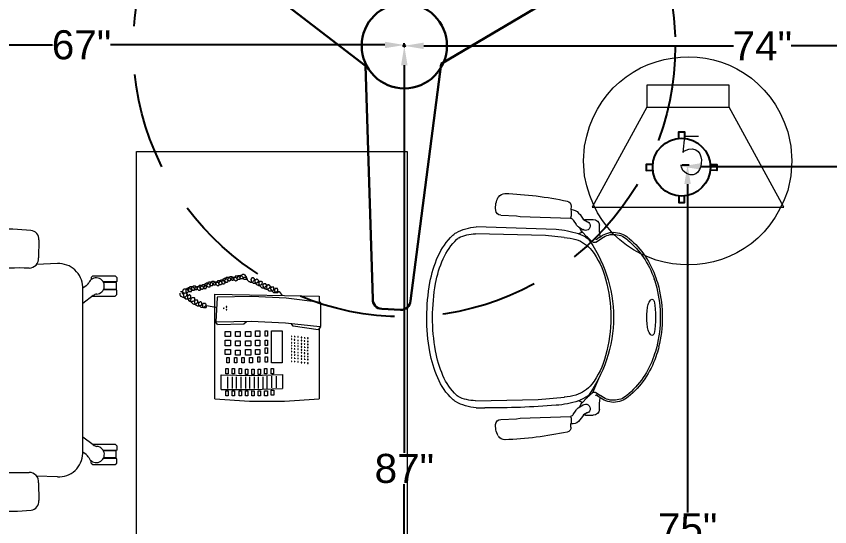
# Model space of a CAD drawing. Header units: inches. Extents: x 112 to 4169, y -2569 to 841.
# Drawn here: x 1704.9 to 1789, y -2398.6 to -2345.9 of the extents above; entities that cross this region are included whole.
import ezdxf

# ---------------------------------------------------------------- set-up
doc = ezdxf.new("R2010")
doc.units = ezdxf.units.IN
doc.header["$MEASUREMENT"] = 0
doc.linetypes.add('DASHED', pattern=[0.75, 0.5, -0.25])
doc.layers.get('Defpoints').update_dxf_attribs({"lineweight": 0})
doc.layers.add('E-CF-Ceiling-Fan', color=42, linetype='Continuous', lineweight=30)
doc.layers.add('ID-FURN', color=7, linetype='Continuous', lineweight=15)
doc.layers.add('Layer 1', color=7, linetype='Continuous')
doc.styles.get("Standard").update_dxf_attribs({"font": 'arial.ttf'})
doc.dimstyles.get("Standard").update_dxf_attribs({"dimtxt": 3, "dimasz": 2, "dimexe": 0.18, "dimexo": 0.0625, "dimgap": 0.09, "dimtad": 0, "dimtih": 1, "dimtoh": 1, "dimdec": 0, "dimzin": 0, "dimdsep": 46, "dimtxsty": 'Standard', "dimcen": 0.09, "dimclrd": 5, "dimadec": 0, "dimazin": 0, "dimtfac": 1, "dimtdec": 0, "dimtofl": 0, "dimtmove": 0, "dimatfit": 3, "dimfxl": 1, "dimtolj": 1, "dimtzin": 0, "dimarcsym": 0})

# ---------------------------------------------------------------- blocks, each defined once
blk = doc.blocks.new('ch-1')
at = {"layer": 'ID-FURN', "color": 252, "lineweight": 13}
for p, q in [((300.3, 344.5), (296.8, 340.7)), ((353.2, 344.5), (300.3, 344.5)), ((356.8, 340.7), (353.2, 344.5)), ((296.8, 340.7), (296.8, 331)), ((296.8, 331), (297.8, 330)), ((297.8, 330), (328.3, 330)), ((297.8, 329), (297.8, 324.4)), ((297.8, 329), (327.8, 329)), ((356.8, 340.7), (356.8, 336.1)), ((308.6, 312.4), (326.6, 312.4)), ((308.9, 311.3), (326.5, 311.3)), ((325.7, 307.1), (321.2, 293.8)), ((322.2, 296.8), (316, 296.8)), ((352.6, 298.3), (338.8, 254.6)), ((353.2, 296.8), (352.1, 296.8)), ((356.8, 300.6), (353.2, 296.8)), ((356.8, 300.6), (356.8, 305.2)), ((-76.1, 221.9), (-79.7, 218.1)), ((-79.7, 218.1), (-79.7, 208.4)), ((-23.3, 221.9), (-76.1, 221.9)), ((-19.7, 218.1), (-23.3, 221.9)), ((-19.7, 218.1), (-19.7, 213)), ((-79.7, 208.4), (-78.7, 207.4)), ((-78.7, 207.4), (-48.2, 207.4)), ((-78.7, 206.3), (-78.7, 189.7)), ((-78.7, 206.3), (-48.7, 206.3)), ((-79.7, 187.7), (-78.7, 188.7)), ((-79.7, 178), (-79.7, 187.7)), ((-76.1, 174.2), (-79.7, 178)), ((-78.7, 189.7), (-48.7, 189.7)), ((-78.7, 188.7), (-48.2, 188.7)), ((-22.8, 174.2), (-76.1, 174.2)), ((-24.5, 175.5), (0, 157.3)), ((533.3, 24.3), (529.8, 20.5)), ((529.8, 20.5), (529.8, 14.9)), ((586.2, 24.3), (533.3, 24.3)), ((589.8, 20.5), (586.2, 24.3)), ((589.8, 20.5), (589.8, 16)), ((559, 14.7), (520.5, 15)), ((559, -13.7), (520.5, -14)), ((529.8, -19.6), (529.8, -13.9)), ((589.8, -19.6), (589.8, -15)), ((533.3, -23.4), (529.8, -19.6)), ((586.2, -23.4), (533.3, -23.4)), ((589.8, -19.6), (586.2, -23.4)), ((-24.5, -175), (0, -156.8)), ((-76.1, -173.7), (-79.7, -177.5)), ((-79.7, -177.5), (-79.7, -187.2)), ((-79.7, -187.2), (-78.7, -188.2)), ((-78.7, -188.2), (-48.2, -188.2)), ((-78.7, -189.2), (-48.7, -189.2)), ((-78.7, -205.8), (-78.7, -189.2)), ((-22.8, -173.7), (-76.1, -173.7)), ((-79.7, -207.9), (-78.7, -206.9)), ((-79.7, -217.6), (-79.7, -207.9)), ((-78.7, -205.8), (-48.7, -205.8)), ((-78.7, -206.9), (-48.2, -206.9)), ((-7.9, -197.9), (0, -192.2)), ((-76.1, -221.4), (-79.7, -217.6)), ((-23.3, -221.4), (-76.1, -221.4)), ((-19.7, -217.6), (-23.3, -221.4)), ((-19.7, -217.6), (-19.7, -212.6)), ((352.6, -297.8), (338.8, -254.1)), ((322.2, -296.3), (316, -296.3)), ((325.7, -306.6), (321.2, -293.4)), ((353.2, -296.3), (352.1, -296.3)), ((356.8, -300.1), (353.2, -296.3)), ((356.8, -300.1), (356.8, -304.7)), ((297.8, -328.5), (297.8, -323.9)), ((308.6, -311.9), (326.6, -311.9)), ((308.9, -310.8), (326.5, -310.8)), ((296.8, -330.5), (297.8, -329.5)), ((296.8, -340.2), (296.8, -330.5)), ((300.3, -344), (296.8, -340.2)), ((297.8, -328.5), (327.8, -328.5)), ((297.8, -329.5), (328.3, -329.5)), ((356.8, -340.2), (353.2, -344)), ((356.8, -340.2), (356.8, -335.7)), ((353.2, -344), (300.3, -344))]:
    blk.add_line(p, q, dxfattribs=at)
at = {"layer": 'ID-FURN', "color": 252}
for p, q in [((103.8, 264.3), (103.4, 306.4)), ((334.1, 275.2), (336.4, 265.8)), ((59.4, 250.7), (108.5, 248.6)), ((315.6, 239.8), (344.3, 238.6)), ((-7.9, 198.4), (0, 192.7)), ((0, 195.9), (0, -195.9)), ((59.4, -250.2), (108.5, -248.1)), ((315.6, -239.4), (344.3, -238.1)), ((103.4, -305.9), (103.8, -263.8)), ((334.1, -274.7), (336.4, -265.3))]:
    blk.add_line(p, q, dxfattribs=at)
for points in [[(320.9, 252), (309.1, 310.4)], [(320.9, -251.5), (309.1, -309.9)]]:
    blk.add_lwpolyline(points, dxfattribs=at)
at = {"layer": 'ID-FURN', "color": 252, "lineweight": 13}
blk.add_lwpolyline([(494.6, -25.6), (520.5, -21.8), (520.5, 22.3), (494.6, 26.1)], dxfattribs=at)
at = {"layer": 'ID-FURN', "color": 252}
for centre, radius, start, end in [((123.4, 308.5), 20.1, 95.0446, 186.0128), ((193.8, -510.8), 842.5, 83.3556, 94.9128), ((290, 306.5), 19.6, 11.3923, 86.0755), ((303.1, 267.6), 31.9, 13.7582, 74.5871), ((57, 193.7), 57, 87.5809, 177.8265), ((125.9, 262.4), 22.2, 175.0498, 270.9397), ((309, 250), 12.1, 267.6468, 9.6188), ((109.5, 210.3), 233.5, 7.127, 13.7582), ((596.7, 1.2), 296.9, 122.0525, 136.7624), ((445.4, 243.8), 11.1, 21.1039, 124.6268), ((439.4, 241.8), 11.1, 21.1039, 91.3806), ((147, -5274.9), 5515.2, 88.3219, 90.2152), ((341.6, 178.9), 59.8, 36.272, 87.3972), ((-305.9, 0.2), 794.5, 341.9963, 18.0037), ((-305.9, 0.2), 800.8, 341.9963, 18.0037), ((391.5, 194.2), 15.3, 136.9683, 155.6038), ((-286, 0.2), 693.1, 343.2048, 16.7952), ((57, -193.2), 57, 182.1735, 272.4191), ((391.5, -193.7), 15.3, 204.3962, 223.0317), ((596.7, -0.8), 296.9, 223.2376, 237.9475), ((341.6, -178.9), 59.8, 272.6028, 324.0692), ((125.9, -261.9), 22.2, 89.0603, 184.9502), ((147, 5275.4), 5515.2, 269.7848, 271.6781), ((309, -249.5), 12.1, 350.3812, 92.3532), ((109.5, -209.8), 233.5, 346.2418, 352.873), ((439.4, -241.3), 11.1, 268.6194, 338.8961), ((445.4, -243.3), 11.1, 235.3732, 338.8961), ((303.1, -267.1), 31.9, 285.413, 346.2418), ((123.4, -308), 20.1, 173.9872, 264.9554), ((290, -306), 19.6, 273.9245, 348.6077), ((193.8, 511.3), 842.5, 265.0872, 276.6444)]:
    blk.add_arc(centre, radius, start, end, dxfattribs=at)
at = {"layer": 'ID-FURN', "color": 252, "lineweight": 13}
for centre, radius, start, end in [((345, 320.7), 19.1, 310.5325, 193.4675), ((306.6, 313.2), 20, 342.2096, 8.7154), ((371.6, 292), 20, 135.2846, 161.7905), ((-31.5, 198), 19.1, 22.5325, 265.4675), ((3.9, 214.5), 20, 207.2846, 233.7904), ((-36.3, 159.2), 20, 54.2096, 80.7154), ((577.9, 0.5), 19.1, 238.5325, 121.4675), ((559, 34.7), 20, 270.2096, 296.7154), ((559, -33.7), 20, 63.2846, 89.7905), ((-31.5, -197.5), 19.1, 94.5325, 337.4675), ((-36.3, -158.7), 20, 279.2846, 305.7904), ((3.9, -214), 20, 126.2096, 152.7154), ((345, -320.2), 19.1, 166.5325, 49.4675), ((371.6, -291.5), 20, 198.2096, 224.7154), ((306.6, -312.7), 20, 351.2846, 17.7904)]:
    blk.add_arc(centre, radius, start, end, dxfattribs=at)
blk = doc.blocks.new("VISITOR'S CHAIR")
at = {"layer": 'ID-FURN'}
for p, q in [((-238.2, 446.3), (-237.2, 446.4)), ((-206.3, 445.5), (-200.5, 437.8)), ((-194.5, 436.8), (-202.2, 448.9)), ((-159.3, 443.5), (-195.6, 428)), ((194, 436.8), (201.7, 448.9)), ((205.7, 445.5), (199.9, 437.8)), ((-252.9, 410.4), (-252.9, 430.1)), ((-194.5, 429.2), (-209.3, 412.3)), ((-200.5, 437.8), (-204.1, 436)), ((194, 429.2), (208.8, 412.3)), ((199.9, 437.8), (203.6, 436)), ((252.4, 410.4), (252.4, 430.1)), ((-246, 415.4), (-252.2, 404.9)), ((-233.9, 391.5), (-226.3, 404.1)), ((-209.3, 412.3), (-220.1, 402)), ((-220.1, 402), (-216.3, 391.6)), ((208.8, 412.3), (219.5, 402)), ((219.5, 402), (215.7, 391.6)), ((233.4, 391.5), (225.8, 404.1)), ((245.5, 415.4), (251.7, 404.9)), ((-251, 378.4), (-240.1, 385.8)), ((250.5, 378.4), (239.5, 385.8)), ((-283.6, 372.6), (-275.2, 372.4)), ((-260.9, 241.4), (-256.5, 371.2)), ((260.4, 241.4), (255.9, 371.2)), ((286.6, 372.6), (278.2, 372.4)), ((-212.8, 288.2), (-206.4, 356.1)), ((206, 355.1), (211.1, 306.6)), ((226.9, 334), (233.3, 127.6)), ((211.1, 306.6), (215.2, 125.7)), ((-215.8, 125.5), (-212.8, 288.2)), ((-264.1, 191.1), (-262.6, 231.9)), ((-262.6, 231.9), (-260.9, 241.4)), ((262, 231.9), (260.4, 241.4)), ((263.5, 191.1), (262, 231.9)), ((-233.8, 127.6), (-234.4, 150.3))]:
    blk.add_line(p, q, dxfattribs=at)
for centre, major_axis, ratio, start_param, end_param in [((-30.7, 376.8), (160.1, 160.1), 1, 1.106098, 1.669765), ((-25.5, 384.4), (156.3, 156.3), 1, 1.024131, 1.139863), ((-25.5, 384.4), (-152.5, 152.5), 1, -0.546665, -0.430933), ((0, 279.6), (232.5, 232.5), 1, 0.786111, 1.024131), ((0, 279.6), (-228.8, 228.8), 1, -0.784686, -0.546665), ((-0.3, 358.6), (-164.3, 164.3), 1, -0.967168, -0.603629), ((-0.5, 279.6), (232.5, 232.5), 1, 0.546665, 0.784686), ((-0.5, 279.6), (-228.8, 228.8), 1, -1.024131, -0.786111), ((25, 384.4), (-152.5, 152.5), 1, -1.139863, -1.024131), ((25, 384.4), (-156.3, 156.3), 1, -1.139863, -1.024131), ((27.8, 374.8), (-162.3, 162.3), 1, 4.626582, 5.170366), ((-30.7, 376.8), (156.4, 156.4), 1, 1.106098, 1.669765), ((-42.1, 581.5), (-3.34, 3.34), 1, -0.185935, 0.785398), ((-42.1, 581.5), (3.34, 3.34), 1, 2.356194, 3.327527), ((-22.4, 552.7), (28, 28), 1, 1.306571, 1.384862), ((-22.4, 610.3), (-28, 28), 1, 1.756731, 2.080357), ((-9.1, 657.2), (-62.5, 62.5), 1, 2.080357, 2.239483), ((-0.3, 732.5), (-116.1, 116.1), 1, 2.239483, 2.356194), ((-0.3, 732.5), (-116.1, 116.1), 1, 2.356194, 2.472906), ((8.6, 657.2), (62.5, 62.5), 1, 4.043702, 4.202828), ((21.8, 610.3), (28, 28), 1, 4.202828, 4.526454), ((21.8, 552.7), (-28, 28), 1, -1.384862, -1.299686), ((41.5, 581.5), (3.34, 3.34), 1, 5.497787, 6.46912), ((41.5, 581.5), (-3.34, 3.34), 1, 2.955658, 3.926991), ((27.8, 374.8), (158.5, 158.5), 1, 6.197379, 6.741162), ((-162.3, 482.7), (40.7, 40.7), 1, 1.641382, 2.3562), ((-162.3, 482.7), (-37, 37), 1, 0.070585, 0.785404), ((85, 416), (108.9, 108.9), 1, 6.212612, 6.231759), ((161.7, 482.7), (37, 37), 1, 5.497793, 6.212612), ((85, 416), (112.6, 112.6), 1, 6.212612, 6.231759), ((161.7, 482.7), (-40.7, 40.7), 1, 3.926985, 4.641803), ((-162.3, 482.7), (40.7, 40.7), 1, 2.3562, 3.058022), ((-162.3, 482.7), (37, 37), 1, 2.3562, 3.058022), ((3.5, 124), (253.6, 253.6), 1, 0.795932, 1.416989), ((-0.3, 117.9), (253.1, 253.1), 1, 0.505105, 1.065692), ((-2.1, 130.4), (-249.1, 249.1), 1, -1.424708, -0.790588), ((161.7, 482.7), (-37, 37), 1, 3.225371, 3.926997), ((161.7, 482.7), (40.7, 40.7), 1, 4.795959, 5.497781), ((-236.4, 429.9), (11.7, 11.7), 1, 0.895345, 2.346242), ((-232, 599.7), (-108.4, 108.4), 1, 2.322741, 2.51101), ((-51.2, 268.5), (140.9, 140.9), 1, 1.029343, 1.444292), ((50.6, 268.5), (140.9, 140.9), 1, 0.126504, 0.541453), ((232.9, 610.8), (116.4, 116.4), 1, 3.774404, 3.956147), ((235.9, 429.9), (-11.7, 11.7), 1, 3.936943, 5.38784), ((-236.3, 410.5), (-8.33, 8.33), 1, 3.308932, 6.927895), ((-122.3, 361.1), (-58.3, 58.3), 1, -0.121154, 0.49051), ((-199.3, 433), (4.34, 4.34), 1, 4.766338, 6.168083), ((121.8, 361.1), (-58.3, 58.3), 1, 4.221879, 4.833543), ((198.8, 433), (4.34, 4.34), 1, 1.685898, 3.087644), ((235.8, 410.5), (8.33, 8.33), 1, 5.638476, 9.257439), ((-207.6, 326.1), (-64, 64), 1, -0.27183, -0.033972), ((-236.6, 411), (11.5, 11.5), 1, 2.359032, 2.700427), ((-237.4, 417.6), (-16.4, 16.4), 1, 2.597956, 3.176359), ((-117.7, 355.6), (-74.2, 74.2), 1, 0.158797, 0.434217), ((117.2, 355.6), (74.2, 74.2), 1, 5.848968, 6.124388), ((236.9, 417.6), (-16.4, 16.4), 1, 1.53603, 2.114433), ((236.1, 411), (-11.5, 11.5), 1, 3.582758, 3.924153), ((207.1, 326.1), (64, 64), 1, 0.033972, 0.27183), ((-245.5, 374), (-29, 9), 0.940619, -0.371164, 0.371164), ((-243.2, 366.7), (9.99, 9.99), 1, 1.377732, 2.024937), ((-248.6, 401.1), (12.4, 12.4), 1, 4.437336, 4.934607), ((17, 316.6), (173.3, 173.3), 1, 2.044581, 2.285039), ((45.2, 326.1), (-179.2, 179.2), 1, 0.550308, 0.670712), ((-45.7, 326.1), (-179.2, 179.2), 1, 4.041677, 4.162081), ((-17.5, 316.6), (173.3, 173.3), 1, 5.568943, 5.8094), ((248.1, 401.1), (-12.4, 12.4), 1, 1.348578, 1.845849), ((242.6, 366.7), (9.99, 9.99), 1, 5.829045, 6.47625), ((248.3, 369.9), (21.5, 21.5), 1, 5.582202, 6.32453), ((602.9, 170), (-650.5, 650.5), 1, 0.573881, 0.750879), ((-284.6, 360.2), (-8.76, 8.76), 1, -0.863376, 0.564498), ((-268.2, 332.2), (2.3, 41.2), 0.843481, -0.27588, 0.27588), ((269.1, 332.1), (-29.2, 29.2), 1, -1.014167, -0.462408), ((287.6, 360.2), (8.76, 8.76), 1, 5.718688, 7.146561), ((-599.9, 170), (-650.5, 650.5), 1, 3.96151, 4.138508), ((1965.9, 158.7), (1555.9, 1555.9), 1, 2.276461, 2.36002), ((-297.3, 201.7), (13.6, 13.6), 1, 2.322194, 3.388756), ((-276.9, 191.2), (-9.06, 9.06), 1, 2.406079, 3.903189), ((276.4, 191.2), (-9.06, 9.06), 1, 0.8092, 2.30631), ((300.2, 201.7), (-13.6, 13.6), 1, 2.89443, 3.960991), ((-280.7, 229.2), (36.4, 36.4), 1, 3.399296, 4.068112), ((283.7, 229.2), (-36.4, 36.4), 1, 2.215073, 2.88389), ((-110, 135.1), (87.7, 87.7), 1, 2.416541, 2.868914), ((110.4, 135), (-87, 87), 1, 3.422629, 3.866448), ((-119, 125.5), (68.4, 68.4), 1, 2.356783, 2.833835), ((118.4, 125.7), (68.4, 68.4), 1, 5.032166, 5.498375), ((-133.1, 134.8), (-73.8, 73.8), 1, 1.404983, 1.497112), ((-89.5, 183.7), (-119.9, 119.9), 1, 1.547695, 1.947381), ((-169.4, 107.4), (-31.3, 31.3), 1, 1.42524, 1.547695), ((-89.5, 183.7), (109.4, 109.4), 1, 3.118491, 3.518177), ((88.8, 184.1), (109.4, 109.4), 1, 4.339484, 4.739169), ((88.8, 184.1), (119.9, 119.9), 1, 4.339484, 4.739169), ((169, 108.1), (31.3, 31.3), 1, 4.739169, 4.873442), ((136.9, 131.9), (-69.9, 69.9), 1, 3.217039, 3.320838), ((34.9, 307.3), (-204.6, 204.6), 1, 2.536468, 2.768687), ((-36, 307.2), (-215, 215), 1, 1.947381, 2.1796), ((-36, 307.2), (204.6, 204.6), 1, 3.518177, 3.750397), ((-0.9, 503.9), (-345.8, 345.8), 1, 2.1796, 2.358034), ((-0.9, 503.9), (345.8, 345.8), 1, 3.92883, 4.107264), ((34.9, 307.3), (-215, 215), 1, 2.536468, 2.768687), ((-0.9, 503.9), (-356.3, 356.3), 1, 2.1796, 2.358034), ((-0.9, 503.9), (-356.3, 356.3), 1, 2.358034, 2.536468)]:
    blk.add_ellipse(centre, major_axis=major_axis, ratio=ratio, start_param=start_param, end_param=end_param, dxfattribs=at)
blk = doc.blocks.new('TELEPHONE')
at = {"layer": 'Layer 1', "lineweight": 9}
for points in [[(10.92, 14.4), (10.74, 14.4), (10.62, 14.34), (10.62, 14.28), (10.56, 14.22), (10.5, 14.1), (10.5, 13.86), (10.56, 13.8), (10.62, 13.74), (10.68, 13.68)], [(10.8, 14.1), (10.8, 14.04), (10.98, 14.04), (10.98, 14.1), (11.04, 14.1), (11.04, 14.34)], [(10.5, 13.62), (10.32, 13.62), (10.26, 13.56), (10.2, 13.5), (10.08, 13.38), (10.08, 13.02), (10.14, 12.9), (10.2, 12.84)], [(10.74, 14.04), (10.68, 14.04), (10.56, 13.98), (10.5, 13.98), (10.32, 13.8), (10.32, 13.5), (10.38, 13.38), (10.38, 13.32), (10.44, 13.26)], [(10.68, 13.5), (10.68, 13.56), (10.62, 13.62), (10.5, 13.62)], [(10.92, 13.92), (10.86, 13.98), (10.8, 14.04), (10.68, 14.04)], [(10.68, 13.68), (10.74, 13.68), (10.74, 13.62), (10.8, 13.62), (10.8, 13.68), (10.86, 13.68), (10.92, 13.74), (10.92, 13.8)], [(10.74, 13.38), (10.74, 13.44), (10.68, 13.5)], [(11.1, 13.5), (11.16, 13.5), (11.28, 13.62), (11.28, 13.68), (11.34, 13.68), (11.34, 13.98), (11.28, 13.98), (11.28, 14.04), (11.22, 14.1), (11.16, 14.1), (11.1, 14.16), (10.92, 14.16), (10.86, 14.1), (10.8, 14.1)], [(10.92, 13.8), (10.92, 13.92)], [(11.1, 13.8), (11.04, 13.8), (11.04, 13.74), (10.98, 13.68), (10.98, 13.62), (11.04, 13.56)], [(11.04, 13.561), (11.04, 13.5), (11.1, 13.5)], [(11.16, 13.2), (11.28, 13.2), (11.34, 13.26), (11.46, 13.38), (11.46, 13.56), (11.4, 13.62), (11.4, 13.68), (11.34, 13.74), (11.28, 13.74), (11.28, 13.8), (11.1, 13.8)], [(11.22, 13.5), (11.16, 13.5), (11.1, 13.44)], [(11.22, 12.96), (11.22, 12.9), (11.4, 12.9), (11.46, 12.96), (11.52, 13.021), (11.52, 13.08), (11.58, 13.14), (11.58, 13.32), (11.52, 13.38), (11.52, 13.44), (11.46, 13.44), (11.4, 13.5), (11.16, 13.5)], [(10.02, 12.9), (9.9, 12.9), (9.78, 12.84), (9.72, 12.78), (9.66, 12.72), (9.66, 12.66), (9.6, 12.6), (9.6, 12.36), (9.66, 12.24), (9.66, 12.18), (9.72, 12.12)], [(10.26, 13.32), (10.14, 13.32), (10.08, 13.26), (10.02, 13.26), (9.96, 13.2), (9.9, 13.14), (9.84, 13.08), (9.78, 12.96), (9.78, 12.84), (9.84, 12.72), (9.84, 12.66), (9.9, 12.6), (9.96, 12.54)], [(10.2, 12.78), (10.14, 12.84), (10.14, 12.9), (10.02, 12.9)], [(10.44, 13.08), (10.44, 13.14), (10.38, 13.2), (10.32, 13.26), (10.26, 13.26), (10.2, 13.32), (10.14, 13.32)], [(10.2, 12.84), (10.38, 12.84), (10.44, 12.9), (10.44, 12.96)], [(10.44, 13.26), (10.68, 13.26), (10.68, 13.38), (10.74, 13.38)], [(10.44, 12.96), (10.44, 13.08)], [(11.1, 13.44), (11.1, 13.26)], [(11.1, 13.26), (11.1, 13.2), (11.16, 13.2)], [(11.34, 13.2), (11.28, 13.2), (11.28, 13.14), (11.22, 13.14), (11.22, 12.96)], [(11.4, 12.84), (11.28, 12.84), (11.28, 12.78)], [(11.28, 12.24), (11.34, 12.24), (11.4, 12.3), (11.46, 12.3), (11.52, 12.36), (11.52, 12.42), (11.58, 12.48), (11.58, 12.66), (11.52, 12.72), (11.52, 12.78), (11.46, 12.84), (11.4, 12.84)], [(11.28, 12.78), (11.28, 12.66), (11.34, 12.6)], [(11.34, 12.6), (11.46, 12.6), (11.52, 12.66), (11.58, 12.72), (11.64, 12.78), (11.64, 13.021), (11.58, 13.08), (11.52, 13.14), (11.46, 13.2), (11.34, 13.2)], [(9.66, 12.06), (9.54, 12.06), (9.42, 11.94), (9.42, 11.7), (9.48, 11.7), (9.48, 11.64), (9.6, 11.64)], [(9.9, 12.48), (9.72, 12.48), (9.48, 12.24), (9.48, 11.88), (9.6, 11.76)], [(9.6, 11.76), (9.66, 11.7), (9.78, 11.7), (9.78, 11.76), (9.84, 11.76), (9.84, 11.82)], [(9.84, 12), (9.78, 12.06), (9.66, 12.06)], [(9.72, 12.12), (9.96, 12.12), (9.96, 12.18), (10.02, 12.24)], [(9.96, 12.36), (9.96, 12.48), (9.78, 12.48)], [(9.84, 11.82), (9.84, 12)], [(10.02, 12.24), (10.02, 12.3), (9.96, 12.36)], [(11.34, 12.6), (11.28, 12.54), (11.22, 12.48), (11.22, 12.3)], [(11.22, 12.3), (11.28, 12.3), (11.28, 12.24)], [(11.4, 11.94), (11.46, 11.94), (11.52, 12), (11.58, 12), (11.64, 12.061), (11.64, 12.12), (11.7, 12.18), (11.7, 12.42), (11.64, 12.42), (11.64, 12.48), (11.58, 12.54), (11.52, 12.54), (11.46, 12.6), (11.34, 12.6)], [(11.4, 12.24), (11.34, 12.18), (11.34, 12.06), (11.4, 12)], [(11.46, 11.64), (11.52, 11.64), (11.58, 11.7), (11.64, 11.7), (11.7, 11.76), (11.7, 11.82), (11.76, 11.88), (11.76, 12.061), (11.7, 12.12), (11.7, 12.18), (11.64, 12.24), (11.58, 12.24), (11.52, 12.3), (11.46, 12.3), (11.4, 12.24)], [(11.4, 12), (11.4, 11.94)], [(11.46, 11.94), (11.4, 11.88), (11.4, 11.7)], [(11.52, 12), (11.46, 11.94)], [(11.64, 11.28), (11.76, 11.28), (11.82, 11.34), (11.88, 11.4), (11.88, 11.46), (11.94, 11.52), (11.94, 11.7), (11.88, 11.76), (11.88, 11.82), (11.82, 11.82), (11.76, 11.88), (11.52, 11.88)], [(9.42, 10.68), (9.6, 11.64)], [(11.4, 11.7), (11.46, 11.7), (11.46, 11.64)], [(11.64, 11.58), (11.58, 11.52)], [(11.58, 11.52), (11.58, 11.34)], [(11.58, 11.34), (11.58, 11.28), (11.64, 11.28)], [(11.7, 11.7), (11.7, 11.64), (11.64, 11.64)], [(11.76, 10.98), (11.82, 10.98), (11.88, 11.04), (11.94, 11.04), (12, 11.1), (12, 11.16), (12.06, 11.22), (12.06, 11.4), (12, 11.46), (12, 11.52), (11.94, 11.52), (11.88, 11.58), (11.82, 11.58), (11.76, 11.64), (11.7, 11.64), (11.64, 11.58), (11.7, 11.58)], [(11.76, 11.28), (11.7, 11.22), (11.7, 11.04)], [(11.7, 11.04), (11.76, 10.98)], [(11.82, 11.34), (11.82, 11.28), (11.76, 11.28)], [(11.82, 10.68), (11.94, 10.68), (12.06, 10.8), (12.12, 10.86), (12.12, 11.1), (12.06, 11.16), (12, 11.22), (12, 11.28), (11.88, 11.28), (11.82, 11.34)], [(0, 10.8), (-0.24, 7.2), (-0.24, 3.6), (0, 0)], [(0, 10.8), (10.8, 10.8)], [(0.96, 10.14), (2.46, 10.14)], [(0.96, 10.14), (0.96, 6.96), (1.08, 3.78)], [(2.46, 10.14), (2.4, 6.96), (2.52, 3.78)], [(7.44, -0.06), (7.8, 3.48), (7.98, 7.02), (7.92, 10.62)], [(7.68, 10.5), (7.92, 10.68)], [(7.68, 10.5), (7.74, 7.8), (7.98, 7.5)], [(7.98, 10.68), (7.92, 10.68), (7.92, 10.62)], [(10.44, 10.56), (7.98, 10.68)], [(9.96, -0.12), (10.38, 3.42), (10.56, 6.96), (10.5, 10.5)], [(10.5, 10.5), (10.5, 10.56), (10.44, 10.56)], [(10.8, 10.8), (10.62, 0)], [(11.76, 10.62), (11.7, 10.56), (11.7, 10.38)], [(11.7, 10.38), (11.76, 10.38), (11.76, 10.32)], [(11.88, 10.92), (11.76, 10.92), (11.76, 10.86)], [(11.76, 10.32), (11.82, 10.32), (11.88, 10.38), (11.94, 10.38), (12, 10.44), (12, 10.5), (12.06, 10.56), (12.06, 10.74), (12, 10.8), (12, 10.86), (11.94, 10.92), (11.88, 10.92)], [(11.76, 10.86), (11.76, 10.74)], [(11.76, 10.74), (11.82, 10.68)], [(11.82, 10.68), (11.76, 10.62)], [(11.88, 10.08), (11.88, 10.02), (11.94, 10.02), (12, 10.08), (12.06, 10.08), (12.12, 10.14), (12.12, 10.2), (12.18, 10.26), (12.18, 10.5), (12.12, 10.5), (12.12, 10.56), (12.06, 10.62), (12, 10.62), (11.94, 10.68), (11.82, 10.68)], [(11.94, 10.38), (11.88, 10.38), (11.88, 10.32), (11.82, 10.26), (11.82, 10.14), (11.88, 10.08)], [(11.94, 9.72), (12, 9.72), (12.06, 9.78), (12.12, 9.78), (12.18, 9.84), (12.18, 9.9), (12.24, 9.96), (12.24, 10.2), (12.18, 10.2), (12.18, 10.26), (12.12, 10.32), (12.06, 10.32), (12, 10.38), (11.94, 10.38)], [(0.84, 9.42), (0.3, 9.42), (0.3, 9.66), (0.84, 9.66)], [(0.84, 9.66), (0.84, 9.42)], [(2.28, 9.48), (1.08, 9.48)], [(3.12, 9.42), (2.58, 9.42), (2.58, 9.66), (3.12, 9.66)], [(3.12, 9.66), (3.12, 9.42)], [(4.26, 9.3), (3.72, 9.3), (3.72, 9.54), (4.26, 9.54)], [(4.26, 9.54), (4.26, 9.3)], [(4.56, 9.72), (5.1, 9.72)], [(4.56, 9.18), (4.56, 9.72)], [(5.1, 9.72), (5.1, 9.18)], [(6.06, 9.18), (5.46, 9.18), (5.46, 9.72), (6.06, 9.72)], [(6.06, 9.72), (6.06, 9.18)], [(6.96, 9.18), (6.42, 9.18), (6.42, 9.72), (6.96, 9.72)], [(6.96, 9.72), (6.96, 9.18)], [(9.24, 9.6), (9.18, 9.6), (9.18, 9.54), (9.24, 9.54), (9.24, 9.6)], [(9.18, 9.6), (9.18, 9.6)], [(9.3, 9.9), (9.36, 9.84), (9.36, 9.9), (9.3, 9.9)], [(9.54, 9.6), (9.48, 9.6), (9.48, 9.54), (9.54, 9.54), (9.54, 9.6)], [(9.48, 9.6), (9.48, 9.6)], [(11.94, 10.02), (11.88, 9.96), (11.88, 9.84), (11.94, 9.78), (11.94, 9.72)], [(12, 10.08), (11.94, 10.02)], [(12.12, 9.42), (12.18, 9.42), (12.24, 9.48), (12.3, 9.48), (12.36, 9.54), (12.42, 9.6), (12.42, 9.84), (12.36, 9.9), (12.36, 9.96), (12.3, 9.96), (12.24, 10.02), (12.18, 10.02), (12.12, 10.08), (12.06, 10.08), (12, 10.02)], [(12.12, 9.72), (12.06, 9.66), (12.06, 9.48)], [(12.06, 9.48), (12.12, 9.48), (12.12, 9.42)], [(12.18, 9.78), (12.12, 9.72)], [(12.3, 9.48), (12.3, 9.42), (12.24, 9.42), (12.24, 9.36), (12.18, 9.3), (12.18, 9.24), (12.24, 9.18)], [(12.36, 8.82), (12.42, 8.82), (12.42, 8.88), (12.48, 8.88), (12.6, 9), (12.6, 9.24), (12.54, 9.3), (12.54, 9.36), (12.48, 9.42), (12.42, 9.42), (12.36, 9.48), (12.3, 9.48)], [(0.84, 8.76), (0.3, 8.76), (0.3, 9), (0.84, 9)], [(0.84, 9), (0.84, 8.76)], [(2.28, 9), (1.08, 9)], [(2.28, 8.58), (1.08, 8.58)], [(3.12, 8.76), (2.58, 8.76), (2.58, 9), (3.12, 9)], [(3.12, 9), (3.12, 8.76)], [(4.26, 8.52), (3.72, 8.52), (3.72, 8.76), (4.26, 8.76)], [(4.26, 8.76), (4.26, 8.52)], [(4.5, 8.64), (5.04, 8.64)], [(4.5, 8.16), (4.5, 8.64)], [(5.1, 9.18), (4.56, 9.18)], [(5.04, 8.64), (5.04, 8.16)], [(6, 8.16), (5.46, 8.16), (5.46, 8.64), (6, 8.64)], [(6, 8.64), (6, 8.16)], [(6.96, 8.16), (6.42, 8.16), (6.42, 8.64), (6.96, 8.64)], [(6.96, 8.64), (6.96, 8.16)], [(12.3, 8.82), (12.24, 8.76), (12.24, 8.7), (12.18, 8.64), (12.18, 8.58), (12.24, 8.52)], [(12.36, 9.06), (12.3, 9.06), (12.24, 9)], [(12.24, 9), (12.24, 8.94), (12.3, 8.88), (12.3, 8.82), (12.36, 8.82)], [(12.24, 8.52), (12.24, 8.46), (12.3, 8.46)], [(12.3, 8.46), (12.36, 8.46), (12.42, 8.52), (12.48, 8.58), (12.54, 8.64), (12.54, 8.94), (12.42, 9.06), (12.36, 9.06)], [(12.42, 8.52), (12.36, 8.46)], [(12.36, 8.46), (12.36, 8.22)], [(0.84, 8.04), (0.3, 8.04), (0.3, 8.28), (0.84, 8.28)], [(0.84, 7.38), (0.3, 7.38), (0.3, 7.62), (0.84, 7.62)], [(0.84, 8.28), (0.84, 8.04)], [(0.84, 7.62), (0.84, 7.38)], [(2.28, 8.1), (1.08, 8.1)], [(2.28, 7.62), (1.08, 7.62)], [(3.06, 7.38), (2.52, 7.38), (2.52, 7.62), (3.06, 7.62)], [(3.12, 8.04), (2.58, 8.04), (2.58, 8.28), (3.12, 8.28)], [(3.06, 7.62), (3.06, 7.38)], [(3.12, 8.28), (3.12, 8.04)], [(4.26, 7.74), (3.72, 7.74), (3.72, 7.98), (4.26, 7.98)], [(4.26, 7.98), (4.26, 7.74)], [(5.04, 8.16), (4.5, 8.16)], [(4.5, 7.62), (5.1, 7.62)], [(4.5, 7.08), (4.5, 7.62)], [(5.1, 7.62), (5.1, 7.08)], [(6, 7.08), (5.46, 7.08), (5.46, 7.62), (6, 7.62)], [(6, 7.62), (6, 7.08)], [(6.96, 7.08), (6.42, 7.08), (6.42, 7.62), (6.96, 7.62)], [(6.96, 7.62), (6.96, 7.08)], [(12.36, 8.22), (12.36, 8.16), (12.42, 8.16)], [(12.48, 7.86), (12.42, 7.86), (12.36, 7.8)], [(12.36, 7.8), (12.36, 7.5), (12.42, 7.5)], [(12.42, 7.5), (12.6, 7.5), (12.72, 7.62), (12.78, 7.62), (12.78, 7.68), (12.84, 7.74), (12.84, 7.92), (12.78, 7.98), (12.78, 8.04), (12.72, 8.1), (12.66, 8.16), (12.6, 8.16), (12.48, 8.22)], [(12.48, 8.22), (12.42, 8.22), (12.42, 8.16)], [(12.42, 8.16), (12.42, 7.92)], [(12.42, 7.92), (12.42, 7.86), (12.48, 7.86)], [(0.84, 6.72), (0.3, 6.72), (0.3, 6.96), (0.84, 6.96)], [(0.84, 6.96), (0.84, 6.72)], [(2.28, 7.2), (1.08, 7.2)], [(3.06, 6.72), (2.52, 6.72), (2.52, 6.96), (3.06, 6.96)], [(3.06, 6.96), (3.06, 6.72)], [(4.26, 6.9), (3.72, 6.9), (3.72, 7.2), (4.26, 7.2)], [(4.26, 7.2), (4.26, 6.9)], [(5.1, 7.08), (4.5, 7.08)], [(12.36, 7.08), (12.3, 7.02), (12.12, 7.02), (12.06, 6.96), (12, 6.9), (11.94, 6.84), (11.94, 6.48), (12, 6.42), (12, 6.36), (12.06, 6.3)], [(12.36, 7.44), (12.3, 7.44), (12.12, 7.26), (12.12, 7.2), (12.06, 7.14), (12.06, 6.9), (12.12, 6.84), (12.18, 6.78), (12.24, 6.72)], [(12.48, 6.96), (12.42, 6.96), (12.42, 7.02), (12.36, 7.02), (12.36, 7.08), (12.3, 7.08), (12.24, 7.02)], [(12.24, 6.72), (12.24, 6.66), (12.36, 6.66), (12.36, 6.72), (12.42, 6.72), (12.48, 6.78), (12.48, 6.84)], [(12.48, 6.84), (12.48, 6.96)], [(0.84, 6.06), (0.3, 6.06), (0.3, 6.3), (0.84, 6.3)], [(0.84, 6.3), (0.84, 6.06)], [(2.28, 6.72), (1.08, 6.72)], [(2.28, 6.3), (1.08, 6.3)], [(3.06, 6.06), (2.52, 6.06), (2.52, 6.3), (3.06, 6.3)], [(3.06, 6.3), (3.06, 6.06)], [(4.32, 6.12), (3.78, 6.12), (3.78, 6.36), (4.32, 6.36)], [(4.32, 6.36), (4.32, 6.12)], [(4.56, 6.6), (5.1, 6.6)], [(4.56, 6.12), (4.56, 6.6)], [(5.1, 6.12), (4.56, 6.12)], [(5.1, 6.6), (5.1, 6.12)], [(6.06, 6.12), (5.46, 6.12), (5.46, 6.6), (6.06, 6.6)], [(6.06, 6.6), (6.06, 6.12)], [(7.02, 6.12), (6.42, 6.12), (6.42, 6.6), (7.02, 6.6)], [(7.02, 6.6), (7.02, 6.12)], [(11.94, 6.24), (11.76, 6.24), (11.7, 6.18), (11.46, 5.94), (11.46, 5.76), (11.52, 5.7), (11.52, 5.64), (11.58, 5.52), (11.64, 5.52)], [(12.18, 6.66), (12.06, 6.66), (12, 6.6), (11.94, 6.6), (11.88, 6.54), (11.82, 6.48), (11.76, 6.42), (11.76, 6.36), (11.7, 6.24), (11.7, 6.18), (11.76, 6.12), (11.76, 6), (11.88, 5.88)], [(12.12, 6.12), (12.12, 6.18), (12.06, 6.18), (12.06, 6.24), (11.94, 6.24)], [(12.06, 6.3), (12.12, 6.3), (12.18, 6.24), (12.24, 6.3), (12.3, 6.3), (12.3, 6.36), (12.36, 6.42), (12.36, 6.48), (12.3, 6.54)], [(12.3, 6.54), (12.3, 6.6), (12.24, 6.6), (12.24, 6.66), (12.12, 6.66)], [(0.84, 5.34), (0.3, 5.34), (0.3, 5.64), (0.84, 5.64)], [(0.84, 5.64), (0.84, 5.34)], [(2.28, 5.82), (1.08, 5.82)], [(2.34, 5.4), (1.08, 5.4)], [(3.12, 5.4), (2.58, 5.4), (2.58, 5.64), (3.12, 5.64)], [(3.12, 5.64), (3.12, 5.4)], [(4.32, 5.34), (3.78, 5.34), (3.78, 5.58), (4.32, 5.58)], [(4.32, 5.58), (4.32, 5.34)], [(4.68, 5.58), (5.28, 5.58)], [(4.68, 5.34), (4.68, 5.58)], [(5.28, 5.34), (4.68, 5.34)], [(5.28, 5.58), (5.28, 5.34)], [(6.06, 5.34), (5.52, 5.34), (5.52, 5.58), (6.06, 5.58)], [(6.06, 5.58), (6.06, 5.34)], [(7.02, 5.34), (6.48, 5.34), (6.48, 5.58), (7.02, 5.58)], [(7.02, 5.58), (7.02, 5.34)], [(11.58, 5.46), (11.52, 5.46), (11.4, 5.4), (11.34, 5.4), (11.28, 5.34), (11.22, 5.28), (11.16, 5.22), (11.16, 4.8), (11.28, 4.68)], [(11.76, 5.82), (11.64, 5.82), (11.52, 5.76), (11.46, 5.76), (11.4, 5.7), (11.4, 5.58), (11.34, 5.52), (11.34, 5.28), (11.4, 5.22), (11.46, 5.16), (11.46, 5.1)], [(11.46, 5.1), (11.52, 5.1), (11.52, 5.04), (11.64, 5.04), (11.64, 5.1), (11.7, 5.1), (11.7, 5.16), (11.76, 5.16), (11.76, 5.22)], [(11.76, 5.34), (11.7, 5.34), (11.7, 5.4), (11.64, 5.4), (11.64, 5.46), (11.52, 5.46)], [(11.64, 5.52), (11.64, 5.46), (11.82, 5.46), (11.82, 5.52), (11.88, 5.52), (11.88, 5.7)], [(11.88, 5.7), (11.88, 5.76), (11.82, 5.76), (11.82, 5.82), (11.7, 5.82)], [(11.76, 5.22), (11.76, 5.34)], [(0.9, 4.68), (0.36, 4.68), (0.36, 4.98), (0.9, 4.98)], [(0.9, 4.98), (0.9, 4.68)], [(2.34, 4.92), (1.14, 4.92)], [(2.34, 4.44), (1.14, 4.44)], [(3.12, 4.74), (2.58, 4.74), (2.58, 4.98), (3.12, 4.98)], [(3.12, 4.98), (3.12, 4.74)], [(3.72, 4.92), (7.02, 4.92)], [(3.72, 3.84), (3.72, 4.92)], [(7.02, 4.92), (7.02, 3.84)], [(11.46, 5.04), (11.34, 5.04), (11.28, 4.98), (11.22, 4.98), (10.98, 4.74), (10.98, 4.56), (11.04, 4.5), (11.04, 4.38), (11.16, 4.26)], [(11.22, 4.62), (11.1, 4.62), (10.98, 4.5), (10.98, 4.26), (11.04, 4.2), (11.1, 4.2), (11.1, 4.14)], [(11.16, 4.26), (11.34, 4.26), (11.34, 4.32), (11.4, 4.32), (11.4, 4.5)], [(11.4, 4.5), (11.4, 4.56), (11.34, 4.56), (11.34, 4.62), (11.22, 4.62)], [(11.28, 4.68), (11.52, 4.68), (11.52, 4.8)], [(11.52, 4.92), (11.52, 4.98), (11.46, 4.98), (11.46, 5.04), (11.34, 5.04)], [(11.52, 4.8), (11.52, 4.92)], [(2.52, 3.78), (1.08, 3.78)], [(7.02, 3.84), (3.72, 3.84)], [(11.1, 4.14), (10.68, 3.84)], [(3.84, 2.82), (3.9, 2.82), (3.9, 2.88), (3.84, 2.88), (3.84, 2.82)], [(4.2, 2.82), (4.26, 2.82), (4.26, 2.88), (4.2, 2.88), (4.2, 2.82)], [(4.5, 2.82), (4.56, 2.82), (4.56, 2.88), (4.5, 2.88), (4.5, 2.82)], [(4.8, 2.52), (4.86, 2.52), (4.86, 2.58), (4.8, 2.58), (4.8, 2.52)], [(4.86, 2.82), (4.92, 2.82), (4.92, 2.88), (4.86, 2.88), (4.86, 2.82)], [(5.1, 2.52), (5.16, 2.52), (5.16, 2.58), (5.1, 2.52)], [(5.16, 2.82), (5.22, 2.82), (5.22, 2.88), (5.16, 2.88), (5.16, 2.82)], [(5.46, 2.82), (5.52, 2.82), (5.52, 2.88), (5.46, 2.88), (5.46, 2.82)], [(5.76, 2.82), (5.82, 2.82), (5.82, 2.88), (5.76, 2.88), (5.76, 2.82)], [(5.76, 2.52), (5.82, 2.52), (5.76, 2.58), (5.76, 2.52)], [(6.06, 2.52), (6.12, 2.52), (6.12, 2.58), (6.06, 2.58), (6.06, 2.52)], [(6.12, 2.82), (6.18, 2.82), (6.18, 2.88), (6.12, 2.88), (6.12, 2.82)], [(6.42, 2.82), (6.48, 2.82), (6.48, 2.88), (6.42, 2.88), (6.42, 2.82)], [(7.14, 0.12), (7.5, 2.7)], [(7.5, 2.7), (7.74, 2.88)], [(3.72, 1.8), (3.78, 1.8), (3.78, 1.86), (3.72, 1.86), (3.72, 1.8)], [(3.78, 2.16), (3.84, 2.16), (3.84, 2.22), (3.78, 2.22), (3.78, 2.16)], [(4.08, 1.8), (4.14, 1.8), (4.14, 1.86), (4.08, 1.86), (4.08, 1.8)], [(4.14, 2.16), (4.2, 2.16), (4.2, 2.22), (4.14, 2.22), (4.14, 2.16)], [(4.38, 1.8), (4.44, 1.8), (4.44, 1.86), (4.38, 1.86), (4.38, 1.8)], [(4.44, 2.16), (4.5, 2.16), (4.5, 2.22), (4.44, 2.22), (4.44, 2.16)], [(4.74, 2.16), (4.8, 2.16), (4.8, 2.22), (4.74, 2.22), (4.74, 2.16)], [(4.74, 1.8), (4.8, 1.8), (4.8, 1.86), (4.74, 1.86), (4.74, 1.8)], [(5.04, 1.8), (5.1, 1.8), (5.1, 1.86), (5.04, 1.86), (5.04, 1.8)], [(5.1, 2.16), (5.16, 2.16), (5.16, 2.22), (5.1, 2.22), (5.1, 2.16)], [(5.34, 1.8), (5.4, 1.8), (5.4, 1.86), (5.34, 1.86), (5.34, 1.8)], [(5.4, 2.16), (5.46, 2.16), (5.46, 2.22), (5.4, 2.22), (5.4, 2.16)], [(5.64, 1.8), (5.7, 1.8), (5.7, 1.86), (5.64, 1.86), (5.64, 1.8)], [(5.7, 2.16), (5.76, 2.16), (5.76, 2.22), (5.7, 2.22), (5.7, 2.16)], [(6, 2.16), (6.06, 2.16), (6.06, 2.22), (6, 2.22), (6, 2.16)], [(6, 1.8), (6.06, 1.8), (6.06, 1.86), (6, 1.86), (6, 1.8)], [(6.3, 1.8), (6.36, 1.8), (6.36, 1.86), (6.3, 1.86), (6.3, 1.8)], [(6.36, 2.16), (6.42, 2.16), (6.42, 2.22), (6.36, 2.22), (6.36, 2.16)], [(3.72, 1.2), (3.66, 1.2), (3.66, 1.14), (3.72, 1.14), (3.72, 1.2)], [(3.66, 1.2), (3.66, 1.2)], [(3.72, 1.5), (3.78, 1.5), (3.72, 1.56), (3.72, 1.5)], [(4.08, 1.2), (4.02, 1.2), (4.02, 1.14), (4.08, 1.14), (4.08, 1.2)], [(4.02, 1.2), (4.02, 1.2)], [(4.38, 1.2), (4.32, 1.2), (4.32, 1.14), (4.38, 1.14), (4.38, 1.2)], [(4.32, 1.2), (4.32, 1.2)], [(4.38, 1.5), (4.44, 1.5), (4.38, 1.56), (4.38, 1.5)], [(4.68, 1.2), (4.62, 1.2), (4.62, 1.14), (4.68, 1.14), (4.68, 1.2)], [(4.62, 1.2), (4.62, 1.2)], [(4.68, 1.5), (4.74, 1.5), (4.74, 1.56), (4.68, 1.56), (4.68, 1.5)], [(4.92, 1.2), (4.98, 1.2), (4.98, 1.14), (5.04, 1.2), (4.92, 1.2)], [(5.34, 1.2), (5.28, 1.2), (5.28, 1.14), (5.34, 1.14), (5.34, 1.2)], [(5.28, 1.2), (5.28, 1.2)], [(5.64, 1.2), (5.58, 1.2), (5.58, 1.14), (5.64, 1.14), (5.64, 1.2)], [(5.58, 1.2), (5.58, 1.2)], [(5.64, 1.5), (5.7, 1.5), (5.64, 1.56), (5.64, 1.5)], [(5.94, 1.2), (5.88, 1.2), (5.88, 1.14), (5.94, 1.14), (5.94, 1.2)], [(5.88, 1.2), (5.88, 1.2)], [(5.94, 1.5), (6, 1.5), (6, 1.56), (5.94, 1.56), (5.94, 1.5)], [(6.3, 1.2), (6.24, 1.2), (6.24, 1.14), (6.3, 1.14), (6.3, 1.2)], [(6.24, 1.2), (6.24, 1.2)], [(7.32, 0), (0, 0)], [(7.44, -0.12), (7.14, 0.12)], [(10.62, 0), (10.02, 0)], [(7.44, -0.06), (7.44, -0.12), (7.5, -0.18)], [(7.5, -0.18), (9.96, -0.18), (9.96, -0.12)]]:
    blk.add_lwpolyline(points, dxfattribs=at)
for points, knots in [([(9.96, 12.54), (9.96, 12.54), (10.02, 12.54), (10.02, 12.54), (10.178, 12.522), (10.218, 12.562), (10.2, 12.72), (10.2, 12.72), (10.2, 12.78), (10.2, 12.78)], [0, 0, 0, 0, 1, 1, 1, 2, 2, 2, 3, 3, 3, 3]), ([(12.24, 9.18), (12.24, 9.18), (12.24, 9.12), (12.24, 9.12), (12.24, 9.12), (12.36, 9.12), (12.36, 9.12), (12.5, 9.292), (12.559, 9.221), (12.54, 9.42), (12.54, 9.42), (12.54, 9.6), (12.54, 9.6), (12.54, 9.6), (12.48, 9.66), (12.48, 9.66), (12.48, 9.66), (12.42, 9.72), (12.42, 9.72), (12.42, 9.72), (12.3, 9.72), (12.3, 9.72), (12.3, 9.72), (12.24, 9.78), (12.24, 9.78), (12.24, 9.78), (12.18, 9.78), (12.18, 9.78), (12.18, 9.78), (12.12, 9.72), (12.12, 9.72)], [0, 0, 0, 0, 1, 1, 1, 2, 2, 2, 3, 3, 3, 4, 4, 4, 5, 5, 5, 6, 6, 6, 7, 7, 7, 8, 8, 8, 9, 9, 9, 10, 10, 10, 10]), ([(12.42, 8.16), (12.42, 8.16), (12.48, 8.16), (12.48, 8.16), (12.746, 8.43), (12.641, 8.255), (12.66, 8.64), (12.66, 8.64), (12.66, 8.7), (12.66, 8.7), (12.66, 8.7), (12.6, 8.7), (12.6, 8.7), (12.6, 8.7), (12.54, 8.76), (12.54, 8.76), (12.54, 8.76), (12.48, 8.82), (12.48, 8.82), (12.48, 8.82), (12.3, 8.82), (12.3, 8.82)], [0, 0, 0, 0, 1, 1, 1, 2, 2, 2, 3, 3, 3, 4, 4, 4, 5, 5, 5, 6, 6, 6, 7, 7, 7, 7]), ([(12.48, 7.86), (12.48, 7.86), (12.54, 7.86), (12.54, 7.86), (12.806, 8.13), (12.701, 7.955), (12.72, 8.34), (12.72, 8.34), (12.72, 8.4), (12.72, 8.4), (12.72, 8.4), (12.66, 8.4), (12.66, 8.4), (12.66, 8.4), (12.6, 8.46), (12.6, 8.46), (12.6, 8.46), (12.54, 8.46), (12.54, 8.46), (12.54, 8.46), (12.48, 8.52), (12.48, 8.52), (12.48, 8.52), (12.42, 8.52), (12.42, 8.52)], [0, 0, 0, 0, 1, 1, 1, 2, 2, 2, 3, 3, 3, 4, 4, 4, 5, 5, 5, 6, 6, 6, 7, 7, 7, 8, 8, 8, 8]), ([(12.36, 7.44), (12.36, 7.44), (12.42, 7.44), (12.42, 7.44), (12.605, 7.627), (12.525, 7.492), (12.54, 7.8), (12.54, 7.8), (12.48, 7.86), (12.48, 7.86)], [0, 0, 0, 0, 1, 1, 1, 2, 2, 2, 3, 3, 3, 3]), ([(11.88, 5.88), (11.88, 5.88), (11.94, 5.88), (11.94, 5.88), (12.098, 5.862), (12.138, 5.901), (12.12, 6.06), (12.12, 6.06), (12.12, 6.12), (12.12, 6.12)], [0, 0, 0, 0, 1, 1, 1, 2, 2, 2, 3, 3, 3, 3]), ([(3.84, 2.52), (3.84, 2.52), (3.9, 2.52), (3.9, 2.52), (3.9, 2.52), (3.84, 2.52), (3.84, 2.52), (3.84, 2.52), (3.84, 2.58), (3.84, 2.58), (3.84, 2.58), (3.84, 2.52), (3.84, 2.52)], [0, 0, 0, 0, 1, 1, 1, 2, 2, 2, 3, 3, 3, 4, 4, 4, 4]), ([(4.14, 2.52), (4.14, 2.52), (4.2, 2.52), (4.2, 2.52), (4.2, 2.52), (4.2, 2.58), (4.2, 2.58), (4.2, 2.58), (4.2, 2.52), (4.2, 2.52), (4.2, 2.52), (4.14, 2.52), (4.14, 2.52)], [0, 0, 0, 0, 1, 1, 1, 2, 2, 2, 3, 3, 3, 4, 4, 4, 4]), ([(4.5, 2.52), (4.5, 2.52), (4.56, 2.52), (4.56, 2.52), (4.56, 2.52), (4.5, 2.52), (4.5, 2.52), (4.5, 2.52), (4.5, 2.58), (4.5, 2.58), (4.5, 2.58), (4.5, 2.52), (4.5, 2.52)], [0, 0, 0, 0, 1, 1, 1, 2, 2, 2, 3, 3, 3, 4, 4, 4, 4]), ([(5.4, 2.52), (5.4, 2.52), (5.46, 2.52), (5.46, 2.52), (5.46, 2.52), (5.46, 2.58), (5.46, 2.58), (5.46, 2.58), (5.46, 2.52), (5.46, 2.52), (5.46, 2.52), (5.4, 2.52), (5.4, 2.52)], [0, 0, 0, 0, 1, 1, 1, 2, 2, 2, 3, 3, 3, 4, 4, 4, 4]), ([(6.36, 2.52), (6.36, 2.52), (6.42, 2.52), (6.42, 2.52), (6.42, 2.52), (6.42, 2.58), (6.42, 2.58), (6.42, 2.58), (6.42, 2.52), (6.42, 2.52), (6.42, 2.52), (6.36, 2.52), (6.36, 2.52)], [0, 0, 0, 0, 1, 1, 1, 2, 2, 2, 3, 3, 3, 4, 4, 4, 4]), ([(4.02, 1.5), (4.02, 1.5), (4.08, 1.5), (4.08, 1.5), (4.08, 1.5), (4.08, 1.56), (4.08, 1.56), (4.08, 1.56), (4.08, 1.5), (4.08, 1.5), (4.08, 1.5), (4.02, 1.5), (4.02, 1.5)], [0, 0, 0, 0, 1, 1, 1, 2, 2, 2, 3, 3, 3, 4, 4, 4, 4]), ([(4.98, 1.5), (4.98, 1.5), (5.04, 1.5), (5.04, 1.5), (5.04, 1.5), (5.04, 1.56), (5.04, 1.56), (5.04, 1.56), (5.04, 1.5), (5.04, 1.5), (5.04, 1.5), (4.98, 1.5), (4.98, 1.5)], [0, 0, 0, 0, 1, 1, 1, 2, 2, 2, 3, 3, 3, 4, 4, 4, 4]), ([(5.28, 1.5), (5.28, 1.5), (5.34, 1.5), (5.34, 1.5), (5.34, 1.5), (5.34, 1.56), (5.34, 1.56), (5.34, 1.56), (5.34, 1.5), (5.34, 1.5), (5.34, 1.5), (5.28, 1.5), (5.28, 1.5)], [0, 0, 0, 0, 1, 1, 1, 2, 2, 2, 3, 3, 3, 4, 4, 4, 4]), ([(6.24, 1.5), (6.24, 1.5), (6.3, 1.5), (6.3, 1.5), (6.3, 1.5), (6.3, 1.56), (6.3, 1.56), (6.3, 1.56), (6.3, 1.5), (6.3, 1.5), (6.3, 1.5), (6.24, 1.5), (6.24, 1.5)], [0, 0, 0, 0, 1, 1, 1, 2, 2, 2, 3, 3, 3, 4, 4, 4, 4])]:
    blk.add_open_spline(points, degree=3, knots=knots, dxfattribs=at)
blk = doc.blocks.new('CF')
for p, q in [((-23.845, 14.22), (-22.764, 15.892)), ((1.354, 4.286), (-21.387, 16.189)), ((1.354, 4.286), (22.896, 13.972)), ((-4.069, -2.115), (-23.549, 12.843)), ((24.1, 13.483), (25.009, 11.71)), ((3.866, -1.897), (24.711, 10.429)), ((-4.069, -2.115), (-3.326, -26.616)), ((3.866, -1.897), (0.652, -26.815)), ((-0.392, -27.76), (-2.381, -27.66))]:
    blk.add_line(p, q)
for radius in [4.481, 0.0888]:
    blk.add_circle((0, 0), radius)
for centre, radius, start, end in [((-21.927, 15.352), 0.996, 57.13508, 147.13508), ((-23.008, 13.679), 0.996, 147.13508, 237.13508), ((23.214, 13.029), 0.996, 27.13508, 117.13508), ((24.09, 11.253), 1.026, 299.25484, 26.43573), ((-2.332, -26.666), 0.996, 177.13508, 267.13508), ((-0.342, -26.765), 0.996, 267.13508, 357.13508)]:
    blk.add_arc(centre, radius, start, end)
blk = doc.blocks.new('*D287')
at = {"color": 0, "lineweight": -2, "transparency": 16777216}
for p, q in [((1745.046, -2348.885), (1745.046, -2348.767)), ((1819.046, -2348.885), (1819.046, -2348.767))]:
    blk.add_line(p, q, dxfattribs=at)
at = {"color": 5, "lineweight": -2, "transparency": 16777216}
for p, q in [((1747.046, -2348.947), (1779.079, -2348.947)), ((1817.046, -2348.947), (1785.013, -2348.947))]:
    blk.add_line(p, q, dxfattribs=at)
at = {"color": 5, "transparency": 16777216}
for points in [[(1747.046, -2348.614), (1747.046, -2349.28), (1745.046, -2348.947)], [(1817.046, -2348.614), (1817.046, -2349.28), (1819.046, -2348.947)]]:
    blk.add_solid(points, dxfattribs=at)
at = {"layer": 'Defpoints', "color": 0, "transparency": 16777216}
for p in [(1745.046, -2348.947), (1819.046, -2348.947), (1819.046, -2348.947)]:
    blk.add_point(p, dxfattribs=at)
at = {"color": 0, "transparency": 16777216, "insert": (1782.046, -2348.947), "char_height": 3, "attachment_point": 5}
blk.add_mtext('\\A1;74"', dxfattribs=at)
blk = doc.blocks.new('*D289')
at = {"color": 0, "lineweight": -2, "transparency": 16777216}
for p, q in [((1744.983, -2348.947), (1744.866, -2348.947)), ((1777.064, -2436.299), (1744.866, -2436.299))]:
    blk.add_line(p, q, dxfattribs=at)
at = {"color": 5, "lineweight": -2, "transparency": 16777216}
for p, q in [((1745.046, -2350.947), (1745.046, -2391.001)), ((1745.046, -2434.299), (1745.046, -2394.245))]:
    blk.add_line(p, q, dxfattribs=at)
at = {"color": 5, "transparency": 16777216}
for points in [[(1744.712, -2350.947), (1745.379, -2350.947), (1745.046, -2348.947)], [(1744.712, -2434.299), (1745.379, -2434.299), (1745.046, -2436.299)]]:
    blk.add_solid(points, dxfattribs=at)
at = {"layer": 'Defpoints', "color": 0, "transparency": 16777216}
for p in [(1745.046, -2348.947), (1745.046, -2436.299), (1777.127, -2436.299)]:
    blk.add_point(p, dxfattribs=at)
at = {"color": 0, "transparency": 16777216, "insert": (1745.046, -2392.623), "char_height": 3, "attachment_point": 5}
blk.add_mtext('\\A1;87"', dxfattribs=at)
blk = doc.blocks.new('*D290')
at = {"color": 0, "lineweight": -2, "transparency": 16777216}
for p, q in [((1678.314, -2363.56), (1678.314, -2348.68)), ((1745.046, -2348.885), (1745.046, -2348.68))]:
    blk.add_line(p, q, dxfattribs=at)
at = {"color": 5, "lineweight": -2, "transparency": 16777216}
for p, q in [((1680.314, -2348.86), (1708.692, -2348.86)), ((1743.046, -2348.86), (1714.668, -2348.86))]:
    blk.add_line(p, q, dxfattribs=at)
at = {"color": 5, "transparency": 16777216}
for points in [[(1680.314, -2348.527), (1680.314, -2349.193), (1678.314, -2348.86)], [(1743.046, -2348.527), (1743.046, -2349.193), (1745.046, -2348.86)]]:
    blk.add_solid(points, dxfattribs=at)
at = {"layer": 'Defpoints', "color": 0, "transparency": 16777216}
for p in [(1678.314, -2348.86), (1745.046, -2348.947), (1678.314, -2363.622)]:
    blk.add_point(p, dxfattribs=at)
at = {"color": 0, "transparency": 16777216, "insert": (1711.68, -2348.86), "char_height": 3, "attachment_point": 5}
blk.add_mtext('\\A1;67"', dxfattribs=at)
blk = doc.blocks.new('*D379')
at = {"color": 0, "lineweight": -2, "transparency": 16777216}
for p, q in [((1907.015, -2348.995), (1907.015, -2361.586)), ((1773.701, -2361.415), (1773.701, -2361.226))]:
    blk.add_line(p, q, dxfattribs=at)
at = {"color": 5, "lineweight": -2, "transparency": 16777216}
for p, q in [((1775.701, -2361.406), (1836.354, -2361.406)), ((1905.015, -2361.406), (1844.362, -2361.406))]:
    blk.add_line(p, q, dxfattribs=at)
at = {"color": 5, "transparency": 16777216}
for points in [[(1775.701, -2361.073), (1775.701, -2361.74), (1773.701, -2361.406)], [(1905.015, -2361.073), (1905.015, -2361.74), (1907.015, -2361.406)]]:
    blk.add_solid(points, dxfattribs=at)
at = {"layer": 'Defpoints', "color": 0, "transparency": 16777216}
for p in [(1907.015, -2348.933), (1773.701, -2361.478), (1907.015, -2361.406)]:
    blk.add_point(p, dxfattribs=at)
at = {"color": 0, "transparency": 16777216, "insert": (1840.358, -2361.406), "char_height": 3, "attachment_point": 5}
blk.add_mtext('\\A1;133"', dxfattribs=at)
blk = doc.blocks.new('*D380')
at = {"color": 0, "lineweight": -2, "transparency": 16777216}
for p, q in [((1773.764, -2361.226), (1774.498, -2361.226)), ((1777.064, -2436.299), (1774.138, -2436.299))]:
    blk.add_line(p, q, dxfattribs=at)
at = {"color": 5, "lineweight": -2, "transparency": 16777216}
for p, q in [((1774.318, -2363.226), (1774.318, -2397.147)), ((1774.318, -2434.299), (1774.318, -2400.378))]:
    blk.add_line(p, q, dxfattribs=at)
at = {"color": 5, "transparency": 16777216}
for points in [[(1773.985, -2363.226), (1774.651, -2363.226), (1774.318, -2361.226)], [(1773.985, -2434.299), (1774.651, -2434.299), (1774.318, -2436.299)]]:
    blk.add_solid(points, dxfattribs=at)
at = {"layer": 'Defpoints', "color": 0, "transparency": 16777216}
for p in [(1773.701, -2361.226), (1774.318, -2436.299), (1777.127, -2436.299)]:
    blk.add_point(p, dxfattribs=at)
at = {"color": 0, "transparency": 16777216, "insert": (1774.318, -2398.763), "char_height": 3, "attachment_point": 5}
blk.add_mtext('\\A1;75"', dxfattribs=at)

msp = doc.modelspace()

# ---------------------------------------------------------------- linework, layer by layer
at = {"lineweight": 15}
for points in [[(1770.101, -2353.018), (1770.101, -2355.298), (1764.461, -2365.618), (1784.261, -2365.618)], [(1778.621, -2353.018), (1770.101, -2353.018)], [(1770.101, -2355.298), (1778.621, -2355.298), (1778.621, -2353.018)], [(1784.261, -2365.618), (1778.621, -2355.298)]]:
    msp.add_lwpolyline(points, dxfattribs=at)
for points in [[(1773.404, -2358.507), (1773.404, -2357.83), (1773.998, -2357.83), (1773.998, -2358.507)], [(1770.728, -2361.211), (1770.05, -2361.218), (1770.057, -2361.812), (1770.734, -2361.805)], [(1776.674, -2361.211), (1777.352, -2361.218), (1777.346, -2361.812), (1776.668, -2361.805)], [(1773.404, -2364.448), (1773.404, -2365.126), (1773.998, -2365.126), (1773.998, -2364.448)]]:
    msp.add_lwpolyline(points)
at = {"linetype": 'DASHED', "ltscale": 20}
msp.add_circle((1745.046, -2348.947), 28, dxfattribs=at)
msp.add_circle((1773.701, -2361.478), 2.985)
at = {"lineweight": 15}
for points, knots in [([(1785.101, -2360.818), (1785.101, -2360.818), (1784.981, -2359.318), (1784.981, -2359.318), (1784.981, -2359.318), (1784.681, -2357.818), (1784.681, -2357.818), (1781.149, -2346.769), (1765.639, -2347.835), (1763.681, -2359.318), (1763.681, -2359.318), (1763.561, -2360.818), (1763.561, -2360.818), (1763.561, -2360.818), (1763.681, -2362.378), (1763.681, -2362.378), (1765.728, -2373.851), (1781.07, -2374.877), (1784.681, -2363.878), (1784.681, -2363.878), (1784.981, -2362.378), (1784.981, -2362.378), (1784.981, -2362.378), (1785.101, -2360.818), (1785.101, -2360.818)], [0, 0, 0, 0, 1, 1, 1, 2, 2, 2, 3, 3, 3, 4, 4, 4, 5, 5, 5, 6, 6, 6, 7, 7, 7, 8, 8, 8, 8]), ([(1775.441, -2358.298), (1775.441, -2358.298), (1774.001, -2358.298), (1774.001, -2358.298), (1774.001, -2358.298), (1773.821, -2359.978), (1773.821, -2359.978), (1773.821, -2359.978), (1774.001, -2359.798), (1774.001, -2359.798), (1776.651, -2358.517), (1776.046, -2363.815), (1773.821, -2361.838), (1773.821, -2361.838), (1773.701, -2361.478), (1773.701, -2361.478)], [0, 0, 0, 0, 1, 1, 1, 2, 2, 2, 3, 3, 3, 4, 4, 4, 5, 5, 5, 5])]:
    msp.add_open_spline(points, degree=3, knots=knots, dxfattribs=at)
at = {"layer": 'ID-FURN'}
msp.add_lwpolyline([(1745.349, -2359.869), (1745.349, -2425.869), (1717.349, -2425.869), (1717.349, -2359.869)], close=True, dxfattribs=at)

# ---------------------------------------------------------------- block references
at = {"rotation": 90}
msp.add_blockref('TELEPHONE', (1736.249, -2385.412), dxfattribs=at)
at = {"layer": 'E-CF-Ceiling-Fan', "lineweight": 0, "xscale": 0.9826591356573481, "yscale": 0.9826591356573481, "zscale": 0.9826591356486393}
msp.add_blockref('CF', (1745.046, -2348.947), dxfattribs=at)
at = {"layer": 'ID-FURN'}
for name, p, xscale, yscale, zscale, rotation in [("VISITOR'S CHAIR", (1747.37, -2376.979), -0.03999999999414845, 0.03999999997904524, 0.04, 269.9871586272661), ('ch-1', (1711.816, -2382.449), 0.04399999999355417, 0.04400000005261973, 0.044, 180.0128413196762)]:
    msp.add_blockref(name, p, dxfattribs=dict(at, xscale=xscale, yscale=yscale, zscale=zscale, rotation=rotation))

# ---------------------------------------------------------------- dimensions: what is measured, and where the dimension line sits
for base, p1, p2, picture, middle in [((1678.314, -2348.86), (1745.046, -2348.947), (1678.314, -2363.622), '*D290', (1711.68, -2348.86)), ((1819.046, -2348.947), (1745.046, -2348.947), (1819.046, -2348.947), '*D287', (1782.046, -2348.947)), ((1907.015, -2361.406), (1773.701, -2361.478), (1907.015, -2348.933), '*D379', (1840.358, -2361.406))]:
    dim = msp.add_linear_dim(base=base, p1=p1, p2=p2, dimstyle='Standard', override={"dimpost": '"'})
    dim.commit()
    dim.dimension.update_dxf_attribs({"geometry": picture, "text_midpoint": middle})
for base, p1, picture, middle in [((1745.046, -2436.299), (1745.046, -2348.947), '*D289', (1745.046, -2392.623)), ((1774.318, -2436.299), (1773.701, -2361.226), '*D380', (1774.318, -2398.763))]:
    dim = msp.add_linear_dim(base=base, p1=p1, p2=(1777.127, -2436.299), angle=90, dimstyle='Standard', override={"dimpost": '"'})
    dim.commit()
    dim.dimension.update_dxf_attribs({"geometry": picture, "text_midpoint": middle})

doc.saveas('drawing.dxf')
